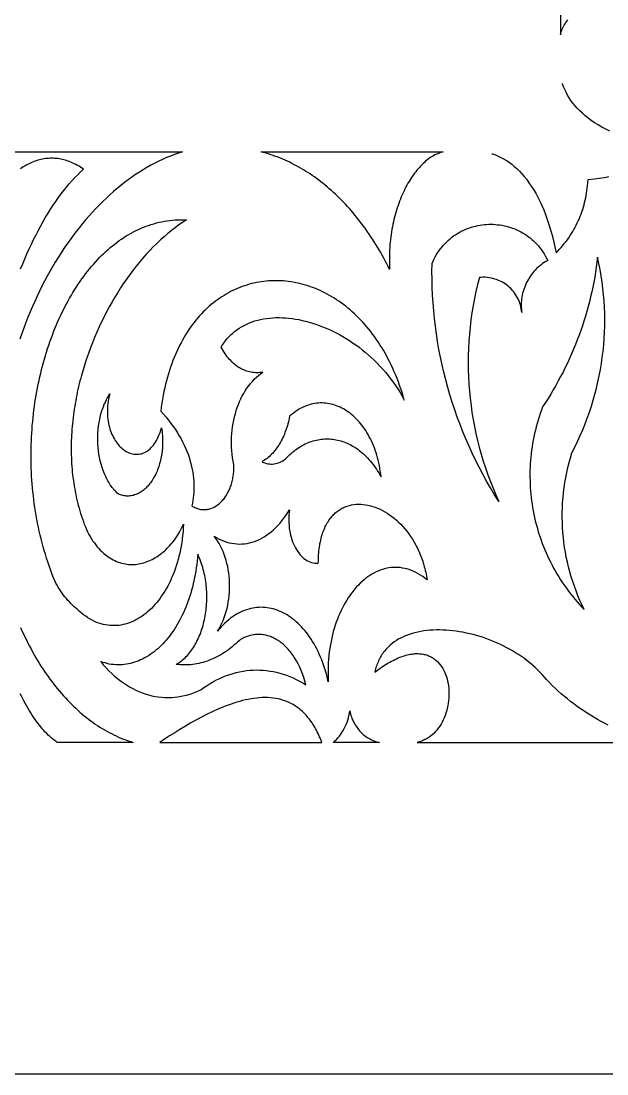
# Model space of a CAD drawing. Extents: x -1145 to -490, y -328 to 327.
# Drawn here: x -688.8 to -609.2, y -328.1 to -185 of the extents above; entities that cross this region are included whole.
import ezdxf

# ---------------------------------------------------------------- set-up
doc = ezdxf.new("R2010")
doc.units = 0
doc.layers.add('LAYER_1', color=18, linetype='CONTINUOUS')

msp = doc.modelspace()

# ---------------------------------------------------------------- linework, layer by layer
at = {"layer": 'LAYER_1'}
for points in [[(-1145.26, -328.06), (-490.26, -328.06), (-490.26, 326.94), (-1145.26, 326.94)], [(-638.71, -218.77), (-638.9, -218.38), (-639.1, -217.99), (-639.3, -217.61), (-639.51, -217.22), (-639.71, -216.85), (-639.92, -216.47), (-640.14, -216.11), (-640.35, -215.74), (-640.57, -215.38), (-640.79, -215.02), (-641.02, -214.67), (-641.25, -214.32), (-641.48, -213.98), (-641.71, -213.64), (-641.95, -213.3), (-642.18, -212.97), (-642.43, -212.65), (-642.67, -212.33), (-642.92, -212.01), (-643.16, -211.7), (-643.42, -211.39), (-643.67, -211.08), (-643.93, -210.78), (-644.18, -210.49), (-644.45, -210.2), (-644.71, -209.92), (-644.98, -209.63), (-645.24, -209.36), (-645.51, -209.09), (-645.79, -208.82), (-646.06, -208.56), (-646.34, -208.3), (-646.62, -208.05), (-646.9, -207.8), (-647.18, -207.56), (-647.47, -207.32), (-647.75, -207.09), (-648.04, -206.86), (-648.33, -206.64), (-648.63, -206.43), (-648.92, -206.21), (-649.22, -206.01), (-649.52, -205.8), (-649.82, -205.61), (-650.12, -205.42), (-650.42, -205.23), (-650.73, -205.05), (-651.04, -204.87), (-651.35, -204.7), (-651.66, -204.54), (-651.97, -204.38), (-652.28, -204.22), (-652.6, -204.07), (-652.91, -203.93), (-653.23, -203.79), (-653.55, -203.66), (-653.87, -203.53), (-654.19, -203.41), (-654.51, -203.29), (-654.84, -203.18), (-655.16, -203.07), (-655.49, -202.97), (-655.82, -202.88), (-656.15, -202.79), (-631.43, -202.79), (-631.62, -202.84), (-631.81, -202.9), (-632, -202.97), (-632.18, -203.05), (-632.37, -203.13), (-632.56, -203.22), (-632.74, -203.32), (-632.92, -203.43), (-633.1, -203.54), (-633.28, -203.67), (-633.46, -203.8), (-633.64, -203.94), (-633.82, -204.08), (-633.99, -204.23), (-634.17, -204.39), (-634.34, -204.56), (-634.51, -204.73), (-634.67, -204.91), (-634.84, -205.1), (-635, -205.29), (-635.16, -205.5), (-635.32, -205.7), (-635.48, -205.91), (-635.63, -206.13), (-635.78, -206.36), (-635.93, -206.59), (-636.08, -206.83), (-636.22, -207.07), (-636.36, -207.32), (-636.49, -207.57), (-636.63, -207.83), (-636.76, -208.1), (-636.89, -208.37), (-637.01, -208.64), (-637.13, -208.92), (-637.25, -209.21), (-637.36, -209.5), (-637.47, -209.79), (-637.57, -210.09), (-637.67, -210.4), (-637.77, -210.71), (-637.87, -211.02), (-637.95, -211.34), (-638.04, -211.66), (-638.12, -211.98), (-638.2, -212.31), (-638.27, -212.64), (-638.34, -212.98), (-638.4, -213.32), (-638.45, -213.66), (-638.51, -214.01), (-638.56, -214.36), (-638.6, -214.71), (-638.63, -215.07), (-638.67, -215.43), (-638.69, -215.79), (-638.72, -216.15), (-638.73, -216.52), (-638.74, -216.89), (-638.75, -217.26), (-638.75, -217.64), (-638.74, -218.02), (-638.73, -218.39)], [(-666.7, -253.39), (-666.73, -253.9), (-666.77, -254.41), (-666.82, -254.91), (-666.88, -255.4), (-666.95, -255.88), (-667.03, -256.36), (-667.12, -256.83), (-667.22, -257.29), (-667.32, -257.74), (-667.44, -258.19), (-667.57, -258.63), (-667.7, -259.05), (-667.84, -259.47), (-667.99, -259.88), (-668.15, -260.28), (-668.31, -260.67), (-668.49, -261.05), (-668.67, -261.42), (-668.85, -261.79), (-669.05, -262.14), (-669.25, -262.48), (-669.45, -262.81), (-669.67, -263.13), (-669.88, -263.44), (-670.11, -263.74), (-670.34, -264.02), (-670.58, -264.3), (-670.82, -264.56), (-671.06, -264.81), (-671.31, -265.06), (-671.57, -265.28), (-671.83, -265.5), (-672.09, -265.7), (-672.36, -265.9), (-672.63, -266.07), (-672.9, -266.24), (-673.18, -266.39), (-673.46, -266.53), (-673.74, -266.66), (-674.03, -266.77), (-674.32, -266.87), (-674.61, -266.95), (-674.9, -267.02), (-675.2, -267.08), (-675.49, -267.12), (-675.79, -267.15), (-676.09, -267.16), (-676.39, -267.16), (-676.69, -267.14), (-676.99, -267.11), (-677.29, -267.06), (-677.59, -266.99), (-677.89, -266.91), (-678.19, -266.82), (-678.5, -266.71), (-678.8, -266.58), (-679.09, -266.43), (-679.39, -266.27), (-679.69, -266.09), (-679.98, -265.89), (-680.28, -265.68), (-680.57, -265.45), (-680.86, -265.2), (-681.14, -264.93), (-681.36, -264.75), (-681.58, -264.56), (-681.79, -264.37), (-682, -264.16), (-682.2, -263.94), (-682.4, -263.72), (-682.6, -263.49), (-682.8, -263.25), (-682.98, -263.01), (-683.17, -262.75), (-683.35, -262.49), (-683.53, -262.22), (-683.7, -261.94), (-683.87, -261.66), (-684.03, -261.37), (-684.19, -261.07), (-684.39, -260.57), (-684.59, -260.06), (-684.78, -259.54), (-684.96, -259.03), (-685.13, -258.51), (-685.3, -257.99), (-685.46, -257.47), (-685.61, -256.95), (-685.76, -256.43), (-685.9, -255.9), (-686.04, -255.37), (-686.17, -254.85), (-686.29, -254.32), (-686.4, -253.79), (-686.51, -253.25), (-686.61, -252.72), (-686.71, -252.19), (-686.8, -251.66), (-686.88, -251.12), (-686.96, -250.59), (-687.03, -250.05), (-687.09, -249.52), (-687.15, -248.98), (-687.2, -248.45), (-687.25, -247.91), (-687.29, -247.38), (-687.32, -246.84), (-687.35, -246.31), (-687.37, -245.77), (-687.39, -245.24), (-687.4, -244.71), (-687.4, -244.17), (-687.4, -243.64), (-687.39, -243.11), (-687.38, -242.58), (-687.36, -242.06), (-687.33, -241.53), (-687.3, -241), (-687.27, -240.48), (-687.23, -239.96), (-687.18, -239.44), (-687.13, -238.92), (-687.07, -238.4), (-687.01, -237.88), (-686.94, -237.37), (-686.87, -236.86), (-686.79, -236.35), (-686.71, -235.85), (-686.62, -235.34), (-686.52, -234.84), (-686.42, -234.34), (-686.32, -233.85), (-686.21, -233.35), (-686.09, -232.86), (-685.97, -232.38), (-685.85, -231.89), (-685.72, -231.41), (-685.59, -230.94), (-685.45, -230.46), (-685.3, -229.99), (-685.15, -229.53), (-685, -229.07), (-684.84, -228.61), (-684.68, -228.15), (-684.51, -227.7), (-684.34, -227.26), (-684.16, -226.81), (-683.98, -226.38), (-683.8, -225.94), (-683.61, -225.52), (-683.41, -225.09), (-683.21, -224.67), (-683.01, -224.26), (-682.8, -223.85), (-682.59, -223.45), (-682.38, -223.05), (-682.16, -222.66), (-681.93, -222.27), (-681.71, -221.89), (-681.47, -221.51), (-681.24, -221.14), (-681, -220.77), (-680.75, -220.42), (-680.51, -220.06), (-680.25, -219.72), (-680, -219.37), (-679.74, -219.04), (-679.48, -218.71), (-679.21, -218.39), (-678.94, -218.08), (-678.67, -217.77), (-678.39, -217.47), (-678.11, -217.17), (-677.82, -216.89), (-677.53, -216.61), (-677.24, -216.33), (-676.95, -216.07), (-676.65, -215.81), (-676.35, -215.56), (-676.04, -215.32), (-675.73, -215.08), (-675.42, -214.86), (-675.11, -214.64), (-674.79, -214.43), (-674.47, -214.22), (-674.14, -214.03), (-673.81, -213.84), (-673.48, -213.66), (-673.15, -213.49), (-672.81, -213.33), (-672.47, -213.18), (-672.13, -213.04), (-671.79, -212.9), (-671.44, -212.78), (-671.09, -212.66), (-670.74, -212.56), (-670.38, -212.46), (-670.02, -212.37), (-669.66, -212.3), (-669.3, -212.23), (-668.93, -212.17), (-668.56, -212.12), (-668.19, -212.08), (-667.82, -212.05), (-667.44, -212.03), (-667.06, -212.03), (-666.68, -212.03), (-666.3, -212.04), (-666.82, -212.38), (-667.33, -212.73), (-667.84, -213.1), (-668.35, -213.49), (-668.85, -213.9), (-669.35, -214.32), (-669.84, -214.77), (-670.32, -215.23), (-670.8, -215.7), (-671.28, -216.19), (-671.75, -216.7), (-672.21, -217.23), (-672.67, -217.76), (-673.11, -218.31), (-673.55, -218.88), (-673.99, -219.46), (-674.41, -220.05), (-674.83, -220.65), (-675.24, -221.27), (-675.64, -221.9), (-676.03, -222.54), (-676.41, -223.19), (-676.78, -223.85), (-677.14, -224.52), (-677.49, -225.19), (-677.83, -225.88), (-678.15, -226.58), (-678.47, -227.28), (-678.78, -228), (-679.07, -228.72), (-679.35, -229.44), (-679.62, -230.18), (-679.87, -230.92), (-680.11, -231.66), (-680.34, -232.41), (-680.56, -233.17), (-680.66, -233.54), (-680.76, -233.92), (-680.85, -234.3), (-680.94, -234.69), (-681.03, -235.07), (-681.12, -235.45), (-681.2, -235.84), (-681.27, -236.22), (-681.34, -236.61), (-681.41, -236.99), (-681.48, -237.38), (-681.54, -237.77), (-681.6, -238.15), (-681.65, -238.54), (-681.7, -238.93), (-681.74, -239.32), (-681.78, -239.71), (-681.82, -240.09), (-681.85, -240.48), (-681.88, -240.87), (-681.9, -241.26), (-681.92, -241.65), (-681.94, -242.04), (-681.95, -242.43), (-681.95, -242.81), (-681.95, -243.2), (-681.95, -243.59), (-681.94, -243.98), (-681.93, -244.36), (-681.91, -244.75), (-681.89, -245.14), (-681.87, -245.52), (-681.84, -245.9), (-681.8, -246.29), (-681.76, -246.67), (-681.72, -247.05), (-681.66, -247.43), (-681.61, -247.81), (-681.55, -248.19), (-681.48, -248.57), (-681.41, -248.95), (-681.34, -249.32), (-681.26, -249.7), (-681.17, -250.07), (-681.08, -250.44), (-680.99, -250.81), (-680.89, -251.18), (-680.78, -251.55), (-680.67, -251.92), (-680.55, -252.28), (-680.43, -252.65), (-680.3, -253.01), (-680.17, -253.37), (-680.03, -253.72), (-679.88, -254.08), (-679.73, -254.43), (-679.56, -254.76), (-679.37, -255.07), (-679.19, -255.37), (-679, -255.66), (-678.8, -255.93), (-678.61, -256.19), (-678.41, -256.44), (-678.2, -256.67), (-678, -256.89), (-677.79, -257.1), (-677.57, -257.3), (-677.36, -257.48), (-677.14, -257.65), (-676.92, -257.81), (-676.7, -257.96), (-676.48, -258.1), (-676.25, -258.22), (-676.03, -258.33), (-675.8, -258.43), (-675.57, -258.52), (-675.34, -258.6), (-675.11, -258.67), (-674.87, -258.73), (-674.64, -258.77), (-674.41, -258.81), (-674.17, -258.83), (-673.94, -258.85), (-673.71, -258.85), (-673.47, -258.85), (-673.24, -258.83), (-673.01, -258.81), (-672.78, -258.77), (-672.55, -258.73), (-672.32, -258.67), (-672.09, -258.61), (-671.86, -258.54), (-671.63, -258.46), (-671.41, -258.37), (-671.19, -258.27), (-670.97, -258.16), (-670.75, -258.05), (-670.53, -257.92), (-670.32, -257.79), (-670.11, -257.65), (-669.9, -257.51), (-669.7, -257.35), (-669.49, -257.19), (-669.3, -257.02), (-669.1, -256.84), (-668.91, -256.65), (-668.72, -256.46), (-668.54, -256.26), (-668.36, -256.06), (-668.18, -255.85), (-668.01, -255.63), (-667.85, -255.4), (-667.69, -255.17), (-667.53, -254.93), (-667.38, -254.69), (-667.23, -254.44), (-667.09, -254.18), (-666.96, -253.92), (-666.83, -253.66)], [(-620.77, -224.64), (-620.79, -224.37), (-620.83, -224.1), (-620.89, -223.84), (-620.96, -223.58), (-621.04, -223.33), (-621.13, -223.08), (-621.23, -222.85), (-621.35, -222.61), (-621.47, -222.39), (-621.61, -222.17), (-621.76, -221.96), (-621.91, -221.76), (-622.08, -221.57), (-622.25, -221.38), (-622.44, -221.21), (-622.63, -221.04), (-622.83, -220.88), (-623.04, -220.73), (-623.25, -220.6), (-623.48, -220.47), (-623.7, -220.35), (-623.94, -220.25), (-624.18, -220.15), (-624.42, -220.07), (-624.68, -220), (-624.93, -219.94), (-625.19, -219.9), (-625.45, -219.86), (-625.72, -219.84), (-625.99, -219.84), (-626.26, -219.85), (-626.53, -219.87), (-626.78, -220.82), (-627, -221.78), (-627.2, -222.73), (-627.37, -223.69), (-627.53, -224.66), (-627.67, -225.62), (-627.78, -226.59), (-627.88, -227.56), (-627.95, -228.52), (-628, -229.49), (-628.03, -230.46), (-628.04, -231.43), (-628.03, -232.4), (-628, -233.37), (-627.95, -234.34), (-627.87, -235.3), (-627.78, -236.26), (-627.66, -237.23), (-627.53, -238.19), (-627.37, -239.14), (-627.19, -240.09), (-626.99, -241.04), (-626.78, -241.99), (-626.54, -242.93), (-626.28, -243.87), (-626, -244.8), (-625.7, -245.73), (-625.37, -246.65), (-625.03, -247.57), (-624.67, -248.48), (-624.29, -249.38), (-623.88, -250.28), (-624.45, -249.37), (-625, -248.45), (-625.54, -247.52), (-626.05, -246.59), (-626.55, -245.64), (-627.03, -244.69), (-627.49, -243.73), (-627.93, -242.76), (-628.36, -241.79), (-628.76, -240.81), (-629.15, -239.82), (-629.52, -238.83), (-629.87, -237.83), (-630.21, -236.82), (-630.52, -235.81), (-630.82, -234.79), (-631.09, -233.77), (-631.35, -232.74), (-631.59, -231.71), (-631.81, -230.67), (-632.01, -229.63), (-632.19, -228.58), (-632.35, -227.53), (-632.5, -226.48), (-632.62, -225.43), (-632.73, -224.37), (-632.81, -223.31), (-632.88, -222.25), (-632.92, -221.18), (-632.95, -220.11), (-632.96, -219.04), (-632.94, -217.98), (-632.81, -217.66), (-632.66, -217.35), (-632.51, -217.05), (-632.34, -216.76), (-632.17, -216.48), (-631.99, -216.21), (-631.8, -215.95), (-631.6, -215.7), (-631.4, -215.46), (-631.18, -215.23), (-630.96, -215), (-630.74, -214.79), (-630.5, -214.59), (-630.26, -214.4), (-630.02, -214.22), (-629.76, -214.05), (-629.51, -213.88), (-629.25, -213.73), (-628.98, -213.59), (-628.71, -213.46), (-628.44, -213.33), (-628.16, -213.22), (-627.88, -213.12), (-627.59, -213.03), (-627.3, -212.94), (-627.01, -212.87), (-626.72, -212.81), (-626.43, -212.75), (-626.13, -212.71), (-625.84, -212.68), (-625.54, -212.65), (-625.24, -212.64), (-624.94, -212.64), (-624.64, -212.64), (-624.35, -212.66), (-624.05, -212.69), (-623.75, -212.73), (-623.46, -212.77), (-623.16, -212.83), (-622.87, -212.9), (-622.58, -212.97), (-622.3, -213.06), (-622.01, -213.16), (-621.73, -213.27), (-621.45, -213.38), (-621.18, -213.51), (-620.91, -213.65), (-620.65, -213.8), (-620.39, -213.95), (-620.13, -214.12), (-619.88, -214.3), (-619.64, -214.49), (-619.4, -214.69), (-619.16, -214.9), (-618.94, -215.12), (-618.72, -215.35), (-618.51, -215.58), (-618.3, -215.83), (-618.11, -216.09), (-617.92, -216.36), (-617.74, -216.64), (-617.57, -216.93), (-617.41, -217.24), (-617.25, -217.55), (-617.49, -217.68), (-617.72, -217.83), (-617.94, -217.98), (-618.15, -218.14), (-618.36, -218.31), (-618.55, -218.48), (-618.75, -218.66), (-618.93, -218.85), (-619.11, -219.05), (-619.27, -219.25), (-619.43, -219.45), (-619.59, -219.66), (-619.73, -219.88), (-619.87, -220.1), (-620, -220.32), (-620.12, -220.55), (-620.23, -220.79), (-620.33, -221.03), (-620.42, -221.27), (-620.5, -221.51), (-620.58, -221.76), (-620.65, -222.01), (-620.7, -222.27), (-620.75, -222.52), (-620.79, -222.78), (-620.81, -223.04), (-620.83, -223.31), (-620.84, -223.57), (-620.84, -223.84), (-620.82, -224.1), (-620.8, -224.37)], [(-612.28, -264.98), (-612.58, -264.36), (-612.87, -263.73), (-613.14, -263.09), (-613.39, -262.45), (-613.63, -261.81), (-613.85, -261.16), (-614.05, -260.51), (-614.24, -259.85), (-614.42, -259.19), (-614.57, -258.52), (-614.72, -257.86), (-614.84, -257.19), (-614.95, -256.52), (-615.05, -255.84), (-615.12, -255.17), (-615.19, -254.49), (-615.23, -253.81), (-615.26, -253.13), (-615.28, -252.45), (-615.27, -251.77), (-615.25, -251.09), (-615.22, -250.41), (-615.17, -249.73), (-615.1, -249.05), (-615.02, -248.37), (-614.92, -247.69), (-614.8, -247.02), (-614.67, -246.34), (-614.52, -245.67), (-614.35, -245), (-614.17, -244.34), (-613.97, -243.67), (-613.58, -242.91), (-613.2, -242.13), (-612.84, -241.35), (-612.5, -240.56), (-612.17, -239.76), (-611.87, -238.96), (-611.58, -238.16), (-611.31, -237.34), (-611.06, -236.53), (-610.83, -235.71), (-610.62, -234.88), (-610.42, -234.05), (-610.24, -233.22), (-610.09, -232.38), (-609.95, -231.54), (-609.83, -230.7), (-609.73, -229.86), (-609.64, -229.01), (-609.58, -228.16), (-609.53, -227.31), (-609.51, -226.46), (-609.5, -225.61), (-609.51, -224.75), (-609.54, -223.9), (-609.59, -223.05), (-609.66, -222.2), (-609.75, -221.34), (-609.86, -220.49), (-609.98, -219.64), (-610.13, -218.8), (-610.29, -217.95), (-610.48, -217.11), (-610.56, -217.79), (-610.65, -218.47), (-610.76, -219.14), (-610.87, -219.82), (-610.99, -220.49), (-611.13, -221.16), (-611.27, -221.83), (-611.42, -222.49), (-611.58, -223.15), (-611.76, -223.81), (-611.94, -224.47), (-612.13, -225.13), (-612.33, -225.78), (-612.54, -226.43), (-612.76, -227.07), (-612.99, -227.71), (-613.23, -228.35), (-613.48, -228.98), (-613.74, -229.62), (-614.01, -230.24), (-614.29, -230.87), (-614.57, -231.49), (-614.87, -232.1), (-615.17, -232.71), (-615.49, -233.32), (-615.81, -233.92), (-616.14, -234.52), (-616.49, -235.11), (-616.84, -235.7), (-617.2, -236.29), (-617.56, -236.86), (-617.94, -237.44), (-618.11, -237.88), (-618.27, -238.33), (-618.41, -238.78), (-618.55, -239.23), (-618.69, -239.68), (-618.81, -240.14), (-618.92, -240.59), (-619.03, -241.05), (-619.13, -241.5), (-619.22, -241.96), (-619.3, -242.42), (-619.37, -242.88), (-619.44, -243.34), (-619.5, -243.8), (-619.54, -244.26), (-619.58, -244.72), (-619.62, -245.18), (-619.64, -245.64), (-619.66, -246.1), (-619.66, -246.56), (-619.66, -247.02), (-619.65, -247.48), (-619.64, -247.94), (-619.61, -248.39), (-619.58, -248.85), (-619.54, -249.31), (-619.49, -249.76), (-619.43, -250.22), (-619.37, -250.67), (-619.3, -251.12), (-619.22, -251.57), (-619.13, -252.02), (-619.03, -252.47), (-618.93, -252.92), (-618.82, -253.36), (-618.7, -253.8), (-618.57, -254.24), (-618.44, -254.68), (-618.29, -255.12), (-618.14, -255.55), (-617.98, -255.98), (-617.82, -256.41), (-617.64, -256.84), (-617.46, -257.26), (-617.28, -257.68), (-617.08, -258.1), (-616.88, -258.51), (-616.66, -258.92), (-616.45, -259.33), (-616.22, -259.73), (-615.99, -260.13), (-615.75, -260.53), (-615.5, -260.93), (-615.24, -261.32), (-614.98, -261.7), (-614.71, -262.08), (-614.43, -262.46), (-614.14, -262.84), (-613.85, -263.2), (-613.55, -263.57), (-613.25, -263.93), (-612.93, -264.29), (-612.61, -264.64)], [(-665.56, -250.89), (-665.43, -250.97), (-665.3, -251.04), (-665.18, -251.11), (-665.05, -251.16), (-664.92, -251.22), (-664.79, -251.26), (-664.66, -251.3), (-664.53, -251.33), (-664.4, -251.36), (-664.27, -251.38), (-664.15, -251.39), (-664.02, -251.4), (-663.89, -251.4), (-663.76, -251.4), (-663.63, -251.39), (-663.51, -251.37), (-663.38, -251.35), (-663.26, -251.32), (-663.13, -251.29), (-663.01, -251.25), (-662.89, -251.21), (-662.77, -251.16), (-662.65, -251.11), (-662.53, -251.05), (-662.3, -250.91), (-662.07, -250.76), (-661.85, -250.59), (-661.64, -250.4), (-661.43, -250.19), (-661.34, -250.07), (-661.24, -249.96), (-661.15, -249.84), (-661.06, -249.71), (-660.97, -249.59), (-660.88, -249.45), (-660.8, -249.32), (-660.72, -249.18), (-660.64, -249.03), (-660.57, -248.89), (-660.5, -248.74), (-660.43, -248.58), (-660.37, -248.42), (-660.31, -248.26), (-660.25, -248.1), (-660.2, -247.93), (-660.15, -247.76), (-660.1, -247.58), (-660.06, -247.41), (-660.02, -247.23), (-659.99, -247.04), (-659.96, -246.86), (-659.93, -246.67), (-659.91, -246.48), (-659.89, -246.28), (-659.88, -246.09), (-659.87, -245.89), (-659.87, -245.69), (-659.87, -245.48), (-659.87, -245.28), (-659.97, -244.81), (-660.04, -244.34), (-660.1, -243.86), (-660.14, -243.39), (-660.17, -242.92), (-660.18, -242.45), (-660.18, -241.98), (-660.17, -241.51), (-660.14, -241.05), (-660.09, -240.59), (-660.03, -240.13), (-659.96, -239.68), (-659.87, -239.24), (-659.78, -238.8), (-659.66, -238.37), (-659.54, -237.94), (-659.4, -237.53), (-659.25, -237.12), (-659.08, -236.72), (-658.91, -236.34), (-658.72, -235.96), (-658.52, -235.6), (-658.31, -235.24), (-658.09, -234.9), (-657.85, -234.58), (-657.61, -234.26), (-657.35, -233.97), (-657.09, -233.68), (-656.81, -233.42), (-656.52, -233.17), (-656.23, -232.93), (-655.92, -232.72), (-656.12, -232.75), (-656.33, -232.78), (-656.53, -232.8), (-656.74, -232.8), (-656.94, -232.8), (-657.14, -232.79), (-657.34, -232.77), (-657.54, -232.73), (-657.74, -232.69), (-657.94, -232.64), (-658.13, -232.58), (-658.32, -232.51), (-658.52, -232.43), (-658.71, -232.34), (-658.89, -232.25), (-659.08, -232.14), (-659.26, -232.03), (-659.44, -231.9), (-659.62, -231.77), (-659.79, -231.63), (-659.96, -231.48), (-660.13, -231.33), (-660.29, -231.16), (-660.45, -230.99), (-660.61, -230.81), (-660.76, -230.62), (-660.91, -230.43), (-661.05, -230.22), (-661.19, -230.01), (-661.33, -229.79), (-661.46, -229.56), (-661.58, -229.33), (-661.48, -229.15), (-661.36, -228.98), (-661.25, -228.81), (-661.13, -228.64), (-661.01, -228.48), (-660.89, -228.32), (-660.76, -228.17), (-660.63, -228.02), (-660.49, -227.88), (-660.35, -227.74), (-660.21, -227.6), (-660.07, -227.47), (-659.92, -227.34), (-659.77, -227.22), (-659.62, -227.1), (-659.46, -226.98), (-659.14, -226.76), (-658.81, -226.56), (-658.47, -226.37), (-658.12, -226.2), (-657.76, -226.04), (-657.39, -225.9), (-657.01, -225.77), (-656.62, -225.66), (-656.23, -225.57), (-655.82, -225.49), (-655.42, -225.43), (-655, -225.38), (-654.58, -225.34), (-654.15, -225.32), (-653.72, -225.32), (-653.28, -225.33), (-652.84, -225.35), (-652.39, -225.39), (-651.94, -225.45), (-651.49, -225.51), (-651.04, -225.59), (-650.58, -225.69), (-650.12, -225.8), (-649.66, -225.92), (-649.2, -226.06), (-648.74, -226.21), (-648.27, -226.37), (-647.81, -226.55), (-647.35, -226.74), (-646.89, -226.94), (-646.43, -227.16), (-645.97, -227.39), (-645.52, -227.63), (-645.07, -227.89), (-644.62, -228.15), (-644.18, -228.43), (-643.74, -228.73), (-643.3, -229.03), (-642.87, -229.35), (-642.44, -229.68), (-642.02, -230.02), (-641.61, -230.37), (-641.2, -230.74), (-640.8, -231.11), (-640.41, -231.5), (-640.03, -231.9), (-639.65, -232.31), (-639.29, -232.73), (-638.93, -233.17), (-638.58, -233.61), (-638.24, -234.07), (-637.92, -234.53), (-637.6, -235.01), (-637.3, -235.5), (-637, -236), (-636.72, -236.51), (-636.87, -236), (-637.02, -235.5), (-637.18, -235.01), (-637.35, -234.53), (-637.52, -234.06), (-637.7, -233.59), (-637.89, -233.13), (-638.08, -232.68), (-638.27, -232.24), (-638.47, -231.81), (-638.68, -231.38), (-638.89, -230.96), (-639.11, -230.55), (-639.33, -230.15), (-639.56, -229.75), (-639.79, -229.37), (-640.03, -228.99), (-640.27, -228.62), (-640.52, -228.26), (-640.77, -227.9), (-641.03, -227.55), (-641.28, -227.22), (-641.55, -226.88), (-641.81, -226.56), (-642.09, -226.25), (-642.36, -225.94), (-642.64, -225.64), (-642.92, -225.35), (-643.21, -225.07), (-643.5, -224.79), (-643.79, -224.53), (-644.08, -224.27), (-644.38, -224.02), (-644.68, -223.78), (-644.98, -223.54), (-645.29, -223.32), (-645.6, -223.1), (-645.91, -222.89), (-646.22, -222.69), (-646.54, -222.49), (-646.86, -222.31), (-647.18, -222.13), (-647.5, -221.96), (-647.82, -221.8), (-648.15, -221.65), (-648.47, -221.5), (-648.8, -221.37), (-649.13, -221.24), (-649.46, -221.12), (-649.79, -221.01), (-650.12, -220.9), (-650.46, -220.81), (-650.79, -220.72), (-651.13, -220.64), (-651.46, -220.57), (-651.8, -220.51), (-652.13, -220.45), (-652.47, -220.41), (-652.8, -220.37), (-653.14, -220.34), (-653.48, -220.32), (-653.81, -220.3), (-654.15, -220.3), (-654.48, -220.3), (-654.82, -220.31), (-655.15, -220.33), (-655.48, -220.36), (-655.81, -220.4), (-656.14, -220.44), (-656.47, -220.5), (-656.8, -220.56), (-657.13, -220.63), (-657.45, -220.7), (-657.78, -220.79), (-658.1, -220.89), (-658.42, -220.99), (-658.74, -221.1), (-659.05, -221.22), (-659.37, -221.35), (-659.68, -221.48), (-659.99, -221.63), (-660.3, -221.78), (-660.6, -221.94), (-660.9, -222.11), (-661.2, -222.29), (-661.5, -222.48), (-661.79, -222.67), (-662.08, -222.88), (-662.37, -223.09), (-662.65, -223.31), (-662.93, -223.54), (-663.2, -223.78), (-663.48, -224.02), (-663.74, -224.28), (-664.01, -224.54), (-664.27, -224.81), (-664.53, -225.09), (-664.78, -225.38), (-665.03, -225.68), (-665.27, -225.98), (-665.51, -226.3), (-665.74, -226.62), (-665.97, -226.95), (-666.19, -227.29), (-666.41, -227.64), (-666.63, -227.99), (-666.83, -228.36), (-667.04, -228.73), (-667.23, -229.11), (-667.43, -229.5), (-667.61, -229.9), (-667.79, -230.31), (-667.97, -230.73), (-668.14, -231.15), (-668.3, -231.58), (-668.45, -232.03), (-668.6, -232.48), (-668.75, -232.94), (-668.88, -233.41), (-669.01, -233.88), (-669.14, -234.37), (-669.25, -234.86), (-669.36, -235.36), (-669.46, -235.87), (-669.56, -236.39), (-669.64, -236.92), (-669.72, -237.46), (-669.79, -238.01), (-669.42, -238.42), (-669.06, -238.84), (-668.72, -239.26), (-668.4, -239.68), (-668.09, -240.11), (-667.8, -240.53), (-667.53, -240.95), (-667.28, -241.37), (-667.04, -241.79), (-666.82, -242.21), (-666.61, -242.63), (-666.42, -243.05), (-666.25, -243.46), (-666.09, -243.88), (-665.95, -244.29), (-665.82, -244.7), (-665.71, -245.11), (-665.61, -245.52), (-665.52, -245.93), (-665.45, -246.33), (-665.39, -246.73), (-665.34, -247.13), (-665.31, -247.52), (-665.29, -247.91), (-665.28, -248.3), (-665.29, -248.68), (-665.3, -249.06), (-665.33, -249.43), (-665.37, -249.81), (-665.42, -250.17), (-665.49, -250.53)], [(-669.69, -240.28), (-669.65, -240.54), (-669.62, -240.8), (-669.59, -241.06), (-669.57, -241.31), (-669.55, -241.57), (-669.54, -241.82), (-669.54, -242.07), (-669.54, -242.32), (-669.54, -242.57), (-669.55, -242.82), (-669.57, -243.06), (-669.59, -243.3), (-669.62, -243.54), (-669.65, -243.78), (-669.69, -244.01), (-669.73, -244.24), (-669.77, -244.47), (-669.83, -244.69), (-669.88, -244.92), (-669.94, -245.13), (-670, -245.35), (-670.07, -245.56), (-670.14, -245.77), (-670.22, -245.97), (-670.3, -246.17), (-670.39, -246.36), (-670.47, -246.55), (-670.57, -246.74), (-670.66, -246.92), (-670.76, -247.1), (-670.86, -247.27), (-670.97, -247.44), (-671.08, -247.6), (-671.19, -247.75), (-671.3, -247.9), (-671.42, -248.05), (-671.54, -248.19), (-671.67, -248.32), (-671.79, -248.45), (-671.92, -248.57), (-672.05, -248.68), (-672.19, -248.79), (-672.32, -248.89), (-672.46, -248.99), (-672.6, -249.08), (-672.75, -249.16), (-672.89, -249.23), (-673.04, -249.3), (-673.19, -249.36), (-673.34, -249.41), (-673.49, -249.46), (-673.64, -249.49), (-673.8, -249.52), (-673.95, -249.54), (-674.11, -249.55), (-674.27, -249.56), (-674.43, -249.55), (-674.59, -249.54), (-674.75, -249.52), (-674.92, -249.49), (-675.08, -249.45), (-675.24, -249.4), (-675.41, -249.34), (-675.57, -249.27), (-675.72, -249.14), (-675.86, -248.99), (-676, -248.85), (-676.14, -248.7), (-676.27, -248.54), (-676.39, -248.38), (-676.52, -248.21), (-676.64, -248.04), (-676.75, -247.86), (-676.86, -247.68), (-676.97, -247.5), (-677.08, -247.31), (-677.18, -247.12), (-677.27, -246.92), (-677.36, -246.72), (-677.45, -246.52), (-677.53, -246.31), (-677.61, -246.1), (-677.76, -245.67), (-677.89, -245.23), (-678.01, -244.78), (-678.11, -244.33), (-678.19, -243.86), (-678.25, -243.39), (-678.3, -242.92), (-678.33, -242.44), (-678.35, -241.96), (-678.35, -241.47), (-678.33, -240.99), (-678.29, -240.51), (-678.24, -240.03), (-678.17, -239.56), (-678.08, -239.09), (-677.97, -238.63), (-677.91, -238.4), (-677.85, -238.17), (-677.78, -237.95), (-677.7, -237.73), (-677.62, -237.51), (-677.54, -237.29), (-677.46, -237.08), (-677.36, -236.87), (-677.27, -236.66), (-677.17, -236.45), (-677.06, -236.25), (-676.95, -236.06), (-676.84, -235.86), (-676.72, -235.67), (-676.8, -236.01), (-676.87, -236.34), (-676.92, -236.67), (-676.97, -237), (-677, -237.32), (-677.02, -237.63), (-677.03, -237.94), (-677.03, -238.24), (-677.02, -238.54), (-677, -238.83), (-676.97, -239.12), (-676.93, -239.4), (-676.88, -239.67), (-676.83, -239.94), (-676.76, -240.2), (-676.69, -240.45), (-676.6, -240.7), (-676.52, -240.94), (-676.42, -241.17), (-676.32, -241.39), (-676.21, -241.61), (-676.09, -241.81), (-675.97, -242.01), (-675.84, -242.2), (-675.71, -242.38), (-675.57, -242.55), (-675.43, -242.71), (-675.28, -242.86), (-675.13, -243.01), (-674.98, -243.14), (-674.82, -243.26), (-674.66, -243.37), (-674.49, -243.48), (-674.32, -243.57), (-674.16, -243.65), (-673.99, -243.72), (-673.81, -243.77), (-673.64, -243.82), (-673.46, -243.85), (-673.29, -243.87), (-673.11, -243.88), (-672.94, -243.88), (-672.76, -243.87), (-672.59, -243.84), (-672.41, -243.8), (-672.24, -243.74), (-672.07, -243.68), (-671.9, -243.6), (-671.73, -243.5), (-671.57, -243.39), (-671.41, -243.27), (-671.25, -243.13), (-671.09, -242.98), (-670.94, -242.81), (-670.79, -242.63), (-670.65, -242.43), (-670.51, -242.22), (-670.38, -241.99), (-670.25, -241.75), (-670.12, -241.49), (-670.01, -241.21), (-669.89, -240.92), (-669.79, -240.61)], [(-656.04, -244.89), (-655.84, -244.98), (-655.64, -245.06), (-655.43, -245.12), (-655.23, -245.17), (-655.02, -245.19), (-654.82, -245.21), (-654.61, -245.2), (-654.4, -245.19), (-654.2, -245.15), (-654, -245.1), (-653.79, -245.04), (-653.59, -244.96), (-653.4, -244.86), (-653.2, -244.75), (-653.02, -244.63), (-652.83, -244.49), (-652.64, -244.28), (-652.44, -244.09), (-652.25, -243.9), (-652.05, -243.72), (-651.85, -243.55), (-651.65, -243.39), (-651.44, -243.24), (-651.24, -243.09), (-651.03, -242.95), (-650.82, -242.82), (-650.61, -242.7), (-650.4, -242.58), (-650.18, -242.48), (-649.97, -242.38), (-649.75, -242.29), (-649.53, -242.2), (-649.32, -242.13), (-649.1, -242.06), (-648.88, -242), (-648.66, -241.94), (-648.44, -241.9), (-648.21, -241.86), (-647.99, -241.83), (-647.77, -241.81), (-647.55, -241.79), (-647.33, -241.79), (-647.11, -241.79), (-646.88, -241.79), (-646.66, -241.81), (-646.44, -241.83), (-646.22, -241.86), (-646, -241.9), (-645.78, -241.95), (-645.56, -242), (-645.35, -242.06), (-645.13, -242.13), (-644.92, -242.2), (-644.7, -242.28), (-644.49, -242.37), (-644.28, -242.47), (-644.07, -242.57), (-643.86, -242.68), (-643.65, -242.8), (-643.45, -242.93), (-643.24, -243.06), (-643.04, -243.2), (-642.84, -243.35), (-642.65, -243.5), (-642.45, -243.67), (-642.26, -243.83), (-642.07, -244.01), (-641.88, -244.19), (-641.7, -244.38), (-641.52, -244.58), (-641.34, -244.78), (-641.16, -245), (-640.99, -245.21), (-640.82, -245.44), (-640.66, -245.67), (-640.49, -245.91), (-640.34, -246.16), (-640.18, -246.41), (-640.03, -246.67), (-639.88, -246.93), (-639.92, -246.55), (-639.98, -246.16), (-640.04, -245.79), (-640.1, -245.41), (-640.18, -245.05), (-640.26, -244.69), (-640.35, -244.34), (-640.45, -244), (-640.55, -243.66), (-640.67, -243.33), (-640.78, -243), (-640.91, -242.68), (-641.04, -242.37), (-641.18, -242.07), (-641.32, -241.78), (-641.47, -241.49), (-641.63, -241.21), (-641.79, -240.94), (-641.95, -240.67), (-642.13, -240.42), (-642.3, -240.17), (-642.48, -239.93), (-642.67, -239.69), (-642.86, -239.47), (-643.06, -239.26), (-643.26, -239.05), (-643.46, -238.85), (-643.67, -238.66), (-643.88, -238.48), (-644.09, -238.31), (-644.31, -238.15), (-644.53, -238), (-644.76, -237.86), (-644.98, -237.72), (-645.21, -237.6), (-645.45, -237.49), (-645.68, -237.38), (-645.92, -237.29), (-646.16, -237.21), (-646.4, -237.13), (-646.64, -237.07), (-646.88, -237.02), (-647.13, -236.97), (-647.38, -236.94), (-647.62, -236.92), (-647.87, -236.91), (-648.12, -236.91), (-648.37, -236.92), (-648.62, -236.95), (-648.87, -236.98), (-649.12, -237.03), (-649.37, -237.09), (-649.62, -237.15), (-649.87, -237.24), (-650.12, -237.33), (-650.37, -237.43), (-650.62, -237.55), (-650.86, -237.68), (-651.11, -237.82), (-651.35, -237.97), (-651.59, -238.14), (-651.83, -238.32), (-652.07, -238.51), (-652.31, -238.72), (-652.35, -238.98), (-652.41, -239.23), (-652.46, -239.49), (-652.53, -239.74), (-652.6, -239.99), (-652.67, -240.23), (-652.75, -240.47), (-652.83, -240.71), (-652.92, -240.94), (-653.01, -241.17), (-653.1, -241.39), (-653.21, -241.61), (-653.31, -241.83), (-653.42, -242.04), (-653.53, -242.25), (-653.65, -242.45), (-653.77, -242.64), (-653.9, -242.83), (-654.03, -243.02), (-654.16, -243.2), (-654.3, -243.37), (-654.44, -243.54), (-654.59, -243.71), (-654.74, -243.86), (-654.89, -244.02), (-655.04, -244.16), (-655.2, -244.3), (-655.36, -244.43), (-655.53, -244.56), (-655.69, -244.68), (-655.87, -244.79)], [(-633.62, -260.94), (-633.92, -260.7), (-634.22, -260.48), (-634.52, -260.28), (-634.83, -260.1), (-635.14, -259.94), (-635.44, -259.79), (-635.75, -259.66), (-636.06, -259.55), (-636.36, -259.46), (-636.67, -259.38), (-636.98, -259.33), (-637.28, -259.28), (-637.59, -259.26), (-637.89, -259.25), (-638.2, -259.26), (-638.5, -259.28), (-638.8, -259.32), (-639.1, -259.37), (-639.39, -259.44), (-639.69, -259.53), (-639.98, -259.63), (-640.27, -259.74), (-640.55, -259.87), (-640.84, -260.02), (-641.12, -260.17), (-641.39, -260.34), (-641.66, -260.53), (-641.93, -260.72), (-642.19, -260.93), (-642.45, -261.16), (-642.71, -261.39), (-642.96, -261.64), (-643.2, -261.9), (-643.44, -262.17), (-643.67, -262.46), (-643.9, -262.75), (-644.12, -263.06), (-644.34, -263.38), (-644.54, -263.71), (-644.75, -264.04), (-644.94, -264.39), (-645.13, -264.75), (-645.31, -265.12), (-645.48, -265.5), (-645.65, -265.89), (-645.81, -266.29), (-645.96, -266.7), (-646.1, -267.11), (-646.23, -267.54), (-646.36, -267.97), (-646.47, -268.41), (-646.58, -268.86), (-646.67, -269.31), (-646.76, -269.78), (-646.84, -270.25), (-646.9, -270.73), (-646.96, -271.21), (-647, -271.7), (-647.04, -272.2), (-647.06, -272.71), (-647.08, -273.22), (-647.08, -273.73), (-647.07, -274.25), (-647.04, -274.78), (-647.15, -274.33), (-647.26, -273.88), (-647.38, -273.45), (-647.51, -273.02), (-647.65, -272.61), (-647.79, -272.2), (-647.94, -271.81), (-648.1, -271.42), (-648.26, -271.04), (-648.43, -270.68), (-648.61, -270.32), (-648.79, -269.97), (-648.98, -269.64), (-649.17, -269.31), (-649.37, -268.99), (-649.58, -268.69), (-649.79, -268.39), (-650, -268.11), (-650.22, -267.83), (-650.45, -267.57), (-650.68, -267.32), (-650.91, -267.08), (-651.15, -266.85), (-651.39, -266.63), (-651.63, -266.42), (-651.88, -266.22), (-652.13, -266.04), (-652.38, -265.86), (-652.64, -265.7), (-652.9, -265.55), (-653.16, -265.41), (-653.43, -265.28), (-653.7, -265.17), (-653.97, -265.06), (-654.24, -264.97), (-654.51, -264.89), (-654.79, -264.83), (-655.06, -264.77), (-655.34, -264.73), (-655.62, -264.7), (-655.89, -264.68), (-656.17, -264.67), (-656.45, -264.68), (-656.73, -264.7), (-657.01, -264.74), (-657.29, -264.78), (-657.57, -264.84), (-657.85, -264.91), (-658.13, -265), (-658.4, -265.1), (-658.68, -265.21), (-658.95, -265.33), (-659.23, -265.47), (-659.5, -265.62), (-659.77, -265.79), (-660.04, -265.97), (-660.3, -266.16), (-660.56, -266.37), (-660.82, -266.59), (-661.08, -266.83), (-661.34, -267.08), (-661.59, -267.34), (-661.84, -267.62), (-662.08, -267.91), (-661.87, -267.57), (-661.67, -267.2), (-661.49, -266.83), (-661.32, -266.45), (-661.16, -266.05), (-661.03, -265.65), (-660.9, -265.24), (-660.79, -264.82), (-660.7, -264.39), (-660.62, -263.96), (-660.55, -263.52), (-660.5, -263.08), (-660.47, -262.64), (-660.45, -262.2), (-660.44, -261.75), (-660.45, -261.31), (-660.47, -260.87), (-660.51, -260.43), (-660.56, -259.99), (-660.62, -259.56), (-660.7, -259.13), (-660.8, -258.7), (-660.91, -258.29), (-661.03, -257.88), (-661.17, -257.48), (-661.32, -257.09), (-661.48, -256.71), (-661.66, -256.35), (-661.86, -255.99), (-662.07, -255.65), (-662.18, -255.49), (-662.29, -255.33), (-662.4, -255.17), (-662.52, -255.02), (-662.19, -255.22), (-661.85, -255.4), (-661.51, -255.55), (-661.17, -255.69), (-660.83, -255.8), (-660.48, -255.9), (-660.14, -255.97), (-659.79, -256.02), (-659.45, -256.05), (-659.1, -256.07), (-658.75, -256.06), (-658.41, -256.03), (-658.07, -255.98), (-657.73, -255.91), (-657.39, -255.82), (-657.05, -255.71), (-656.72, -255.58), (-656.39, -255.44), (-656.06, -255.27), (-655.74, -255.08), (-655.42, -254.88), (-655.11, -254.66), (-654.8, -254.41), (-654.49, -254.15), (-654.19, -253.87), (-653.9, -253.57), (-653.62, -253.26), (-653.34, -252.92), (-653.07, -252.57), (-652.8, -252.2), (-652.55, -251.81), (-652.3, -251.41), (-652.35, -251.77), (-652.38, -252.13), (-652.4, -252.48), (-652.4, -252.84), (-652.39, -253.18), (-652.37, -253.53), (-652.34, -253.87), (-652.29, -254.2), (-652.23, -254.53), (-652.16, -254.85), (-652.08, -255.16), (-651.99, -255.46), (-651.88, -255.75), (-651.77, -256.04), (-651.65, -256.31), (-651.51, -256.57), (-651.37, -256.82), (-651.22, -257.06), (-651.06, -257.28), (-650.89, -257.49), (-650.72, -257.69), (-650.54, -257.87), (-650.35, -258.03), (-650.15, -258.18), (-649.95, -258.31), (-649.74, -258.42), (-649.53, -258.51), (-649.31, -258.59), (-649.09, -258.64), (-648.86, -258.68), (-648.75, -258.68), (-648.63, -258.69), (-648.51, -258.69), (-648.4, -258.68), (-648.39, -258.39), (-648.39, -258.1), (-648.37, -257.81), (-648.36, -257.54), (-648.34, -257.27), (-648.31, -257), (-648.28, -256.74), (-648.25, -256.49), (-648.21, -256.24), (-648.17, -256), (-648.12, -255.76), (-648.07, -255.53), (-648.02, -255.31), (-647.96, -255.09), (-647.9, -254.88), (-647.83, -254.67), (-647.76, -254.47), (-647.69, -254.27), (-647.61, -254.08), (-647.53, -253.89), (-647.45, -253.71), (-647.36, -253.54), (-647.27, -253.37), (-647.18, -253.2), (-647.08, -253.05), (-646.98, -252.89), (-646.88, -252.74), (-646.78, -252.6), (-646.67, -252.46), (-646.56, -252.33), (-646.44, -252.2), (-646.33, -252.08), (-646.21, -251.97), (-646.09, -251.85), (-645.96, -251.75), (-645.84, -251.65), (-645.71, -251.55), (-645.58, -251.46), (-645.45, -251.37), (-645.31, -251.29), (-645.18, -251.22), (-645.04, -251.15), (-644.9, -251.08), (-644.76, -251.02), (-644.47, -250.91), (-644.17, -250.82), (-643.87, -250.75), (-643.56, -250.7), (-643.25, -250.67), (-642.94, -250.66), (-642.62, -250.66), (-642.3, -250.69), (-641.97, -250.73), (-641.65, -250.79), (-641.32, -250.86), (-641, -250.96), (-640.67, -251.07), (-640.34, -251.2), (-640.01, -251.35), (-639.69, -251.51), (-639.37, -251.69), (-639.05, -251.88), (-638.73, -252.09), (-638.42, -252.32), (-638.11, -252.56), (-637.8, -252.82), (-637.51, -253.09), (-637.21, -253.38), (-636.93, -253.69), (-636.65, -254), (-636.38, -254.34), (-636.12, -254.68), (-635.86, -255.05), (-635.62, -255.42), (-635.38, -255.81), (-635.16, -256.21), (-635.05, -256.42), (-634.95, -256.63), (-634.84, -256.84), (-634.74, -257.06), (-634.65, -257.28), (-634.55, -257.5), (-634.46, -257.73), (-634.38, -257.96), (-634.29, -258.19), (-634.21, -258.42), (-634.14, -258.66), (-634.07, -258.9), (-634, -259.15), (-633.93, -259.4), (-633.87, -259.65), (-633.81, -259.9), (-633.76, -260.16), (-633.71, -260.42), (-633.66, -260.68)], [(-677.95, -272.05), (-677.59, -272.48), (-677.22, -272.89), (-676.84, -273.28), (-676.45, -273.65), (-676.06, -274), (-675.66, -274.33), (-675.26, -274.64), (-674.85, -274.94), (-674.44, -275.21), (-674.02, -275.46), (-673.6, -275.7), (-673.18, -275.91), (-672.75, -276.1), (-672.32, -276.28), (-671.89, -276.43), (-671.45, -276.56), (-671.01, -276.68), (-670.57, -276.77), (-670.13, -276.84), (-669.68, -276.89), (-669.24, -276.92), (-668.79, -276.93), (-668.34, -276.92), (-667.9, -276.89), (-667.45, -276.83), (-667, -276.76), (-666.56, -276.66), (-666.11, -276.55), (-665.67, -276.41), (-665.22, -276.25), (-664.78, -276.07), (-664.35, -275.86), (-663.92, -275.56), (-663.5, -275.28), (-663.07, -275.01), (-662.63, -274.76), (-662.2, -274.53), (-661.76, -274.32), (-661.32, -274.12), (-660.87, -273.95), (-660.43, -273.79), (-659.98, -273.65), (-659.53, -273.53), (-659.08, -273.42), (-658.62, -273.34), (-658.17, -273.27), (-657.71, -273.22), (-657.26, -273.19), (-656.8, -273.18), (-656.35, -273.19), (-655.89, -273.21), (-655.44, -273.26), (-654.98, -273.32), (-654.53, -273.4), (-654.07, -273.49), (-653.62, -273.61), (-653.17, -273.74), (-652.72, -273.9), (-652.28, -274.07), (-651.83, -274.26), (-651.39, -274.47), (-650.95, -274.69), (-650.52, -274.94), (-650.08, -275.2), (-650.22, -274.68), (-650.38, -274.18), (-650.54, -273.7), (-650.73, -273.24), (-650.92, -272.79), (-651.13, -272.36), (-651.35, -271.95), (-651.58, -271.57), (-651.7, -271.38), (-651.83, -271.2), (-651.95, -271.02), (-652.08, -270.85), (-652.21, -270.68), (-652.35, -270.52), (-652.48, -270.37), (-652.62, -270.22), (-652.76, -270.07), (-652.9, -269.93), (-653.04, -269.8), (-653.19, -269.67), (-653.34, -269.55), (-653.49, -269.43), (-653.64, -269.32), (-653.79, -269.22), (-653.95, -269.12), (-654.1, -269.02), (-654.26, -268.93), (-654.42, -268.85), (-654.58, -268.78), (-654.74, -268.71), (-654.9, -268.64), (-655.07, -268.58), (-655.23, -268.53), (-655.4, -268.49), (-655.56, -268.45), (-655.73, -268.42), (-655.9, -268.39), (-656.07, -268.37), (-656.24, -268.36), (-656.4, -268.35), (-656.57, -268.35), (-656.75, -268.35), (-656.92, -268.37), (-657.09, -268.39), (-657.26, -268.41), (-657.43, -268.45), (-657.6, -268.49), (-657.77, -268.53), (-657.94, -268.59), (-658.11, -268.65), (-658.28, -268.72), (-658.45, -268.79), (-658.62, -268.87), (-658.79, -268.96), (-658.96, -269.06), (-659.12, -269.16), (-659.37, -269.4), (-659.61, -269.62), (-659.85, -269.83), (-660.1, -270.04), (-660.35, -270.24), (-660.61, -270.43), (-660.86, -270.61), (-661.12, -270.79), (-661.38, -270.95), (-661.64, -271.11), (-661.9, -271.26), (-662.17, -271.4), (-662.43, -271.53), (-662.7, -271.66), (-662.97, -271.77), (-663.24, -271.88), (-663.51, -271.98), (-663.79, -272.07), (-664.06, -272.15), (-664.34, -272.22), (-664.62, -272.29), (-664.89, -272.34), (-665.17, -272.39), (-665.45, -272.43), (-665.73, -272.46), (-666.01, -272.48), (-666.29, -272.49), (-666.57, -272.49), (-666.85, -272.49), (-667.14, -272.47), (-667.42, -272.45), (-667.7, -272.42), (-667.52, -272.31), (-667.34, -272.2), (-667.16, -272.08), (-666.99, -271.95), (-666.82, -271.82), (-666.65, -271.67), (-666.49, -271.53), (-666.33, -271.37), (-666.18, -271.21), (-666.03, -271.04), (-665.89, -270.87), (-665.75, -270.69), (-665.61, -270.5), (-665.47, -270.31), (-665.34, -270.11), (-665.22, -269.91), (-665.1, -269.7), (-664.98, -269.49), (-664.87, -269.27), (-664.76, -269.05), (-664.66, -268.83), (-664.56, -268.6), (-664.46, -268.36), (-664.37, -268.12), (-664.29, -267.88), (-664.2, -267.64), (-664.13, -267.39), (-664.05, -267.14), (-663.99, -266.88), (-663.92, -266.63), (-663.86, -266.37), (-663.81, -266.1), (-663.76, -265.84), (-663.72, -265.57), (-663.68, -265.3), (-663.64, -265.03), (-663.61, -264.76), (-663.59, -264.49), (-663.57, -264.21), (-663.55, -263.94), (-663.54, -263.66), (-663.54, -263.39), (-663.54, -263.11), (-663.54, -262.83), (-663.55, -262.55), (-663.57, -262.27), (-663.59, -262), (-663.61, -261.72), (-663.64, -261.44), (-663.68, -261.17), (-663.72, -260.89), (-663.77, -260.62), (-663.82, -260.34), (-663.88, -260.07), (-663.94, -259.8), (-664.01, -259.53), (-664.09, -259.27), (-664.17, -259), (-664.25, -258.74), (-664.35, -258.48), (-664.44, -258.22), (-664.55, -257.97), (-664.66, -257.72), (-664.77, -257.47), (-664.81, -257.94), (-664.85, -258.4), (-664.91, -258.86), (-664.97, -259.31), (-665.04, -259.76), (-665.11, -260.2), (-665.2, -260.64), (-665.29, -261.07), (-665.39, -261.5), (-665.49, -261.92), (-665.6, -262.33), (-665.72, -262.74), (-665.84, -263.14), (-665.97, -263.53), (-666.11, -263.92), (-666.25, -264.3), (-666.4, -264.67), (-666.56, -265.04), (-666.72, -265.4), (-666.88, -265.75), (-667.05, -266.1), (-667.23, -266.44), (-667.41, -266.77), (-667.6, -267.09), (-667.79, -267.4), (-667.99, -267.71), (-668.19, -268.01), (-668.4, -268.3), (-668.61, -268.58), (-668.83, -268.85), (-669.05, -269.12), (-669.27, -269.37), (-669.5, -269.62), (-669.74, -269.85), (-669.97, -270.08), (-670.21, -270.3), (-670.46, -270.51), (-670.7, -270.71), (-670.95, -270.9), (-671.21, -271.08), (-671.46, -271.25), (-671.72, -271.4), (-671.99, -271.55), (-672.25, -271.69), (-672.52, -271.82), (-672.79, -271.94), (-673.06, -272.04), (-673.34, -272.14), (-673.62, -272.22), (-673.9, -272.29), (-674.18, -272.35), (-674.46, -272.4), (-674.75, -272.44), (-675.03, -272.47), (-675.32, -272.48), (-675.61, -272.48), (-675.9, -272.47), (-676.19, -272.45), (-676.48, -272.42), (-676.78, -272.37), (-677.07, -272.31), (-677.36, -272.23), (-677.66, -272.15)], [(-647.91, -283.01), (-648.01, -282.76), (-648.11, -282.51), (-648.22, -282.26), (-648.32, -282.03), (-648.43, -281.8), (-648.54, -281.57), (-648.65, -281.35), (-648.77, -281.14), (-648.89, -280.94), (-649.01, -280.74), (-649.13, -280.54), (-649.25, -280.35), (-649.38, -280.17), (-649.51, -279.99), (-649.64, -279.82), (-649.77, -279.66), (-649.9, -279.5), (-650.04, -279.34), (-650.18, -279.19), (-650.32, -279.05), (-650.46, -278.91), (-650.6, -278.78), (-650.75, -278.65), (-650.9, -278.52), (-651.05, -278.41), (-651.2, -278.29), (-651.35, -278.18), (-651.5, -278.08), (-651.82, -277.89), (-652.14, -277.72), (-652.46, -277.56), (-652.8, -277.43), (-653.13, -277.31), (-653.48, -277.21), (-653.82, -277.12), (-654.17, -277.05), (-654.53, -277), (-654.89, -276.96), (-655.26, -276.94), (-655.63, -276.93), (-656, -276.94), (-656.37, -276.96), (-656.75, -276.99), (-657.13, -277.04), (-657.52, -277.1), (-657.9, -277.17), (-658.29, -277.25), (-658.68, -277.34), (-659.07, -277.45), (-659.46, -277.56), (-659.86, -277.68), (-660.25, -277.81), (-660.65, -277.95), (-661.04, -278.1), (-661.43, -278.26), (-661.83, -278.42), (-662.22, -278.6), (-662.62, -278.77), (-663.01, -278.96), (-663.4, -279.15), (-664.18, -279.54), (-664.94, -279.95), (-665.7, -280.38), (-666.45, -280.81), (-667.18, -281.25), (-667.9, -281.7), (-668.59, -282.14), (-669.27, -282.58), (-669.92, -283.01)], [(-640.1, -283.01), (-646.37, -283.01), (-646.15, -282.82), (-645.93, -282.61), (-645.73, -282.39), (-645.53, -282.16), (-645.35, -281.92), (-645.18, -281.67), (-645.02, -281.41), (-644.87, -281.14), (-644.73, -280.87), (-644.6, -280.58), (-644.49, -280.29), (-644.39, -279.99), (-644.31, -279.68), (-644.23, -279.37), (-644.18, -279.06), (-644.13, -278.74), (-644.08, -278.94), (-644.03, -279.15), (-643.97, -279.35), (-643.9, -279.55), (-643.83, -279.74), (-643.75, -279.93), (-643.67, -280.11), (-643.58, -280.3), (-643.48, -280.47), (-643.38, -280.64), (-643.27, -280.81), (-643.16, -280.97), (-643.05, -281.13), (-642.93, -281.28), (-642.8, -281.43), (-642.67, -281.57), (-642.54, -281.71), (-642.4, -281.84), (-642.26, -281.97), (-642.11, -282.09), (-641.96, -282.2), (-641.81, -282.31), (-641.65, -282.41), (-641.49, -282.5), (-641.32, -282.59), (-641.16, -282.67), (-640.99, -282.75), (-640.81, -282.82), (-640.64, -282.88), (-640.46, -282.93), (-640.28, -282.97)]]:
    msp.add_lwpolyline(points, close=True, dxfattribs=at)
for points in [[(-615.52, -162.17), (-615.52, -186.88), (-615.47, -186.7), (-615.41, -186.51), (-615.35, -186.32), (-615.27, -186.13), (-615.19, -185.95), (-615.1, -185.76), (-615, -185.58), (-614.89, -185.39), (-614.77, -185.21), (-614.65, -185.03), (-614.52, -184.85)], [(-608.81, -200), (-609.37, -199.72), (-609.9, -199.44), (-610.4, -199.14), (-610.88, -198.84), (-611.33, -198.53), (-611.76, -198.21), (-612.16, -197.89), (-612.54, -197.56), (-612.9, -197.22), (-613.23, -196.88), (-613.54, -196.53), (-613.83, -196.18), (-614.1, -195.82), (-614.34, -195.45), (-614.56, -195.09), (-614.76, -194.71), (-614.94, -194.34), (-615.1, -193.96), (-615.23, -193.58), (-615.26, -193.49)], [(-698.54, -202.79), (-666.85, -202.79), (-667.39, -202.97), (-667.93, -203.16), (-668.47, -203.36), (-669.01, -203.58), (-669.54, -203.82), (-670.07, -204.07), (-670.6, -204.34), (-671.13, -204.62), (-671.66, -204.91), (-672.18, -205.22), (-672.69, -205.54), (-673.21, -205.88), (-673.72, -206.23), (-674.23, -206.6), (-674.73, -206.98), (-675.23, -207.37), (-675.72, -207.78), (-676.21, -208.19), (-676.7, -208.63), (-677.18, -209.07), (-677.65, -209.53), (-678.13, -210), (-678.59, -210.48), (-679.05, -210.97), (-679.51, -211.48), (-679.96, -211.99), (-680.4, -212.52), (-680.84, -213.06), (-681.27, -213.61), (-681.7, -214.17), (-682.11, -214.75), (-682.53, -215.33), (-682.93, -215.93), (-683.33, -216.53), (-683.72, -217.15), (-684.11, -217.77), (-684.49, -218.4), (-684.86, -219.05), (-685.22, -219.7), (-685.57, -220.37), (-685.92, -221.04), (-686.26, -221.72), (-686.59, -222.41), (-686.91, -223.11), (-687.22, -223.82), (-687.53, -224.53), (-687.82, -225.26), (-688.11, -225.99), (-688.39, -226.73), (-688.65, -227.48), (-688.91, -228.23)], [(-624.82, -203.06), (-624.73, -203.08), (-624.35, -203.22), (-623.98, -203.38), (-623.6, -203.56), (-623.23, -203.76), (-622.86, -203.98), (-622.5, -204.22), (-622.14, -204.49), (-621.79, -204.77), (-621.44, -205.08), (-621.1, -205.42), (-620.76, -205.77), (-620.43, -206.15), (-620.1, -206.56), (-619.79, -206.99), (-619.48, -207.44), (-619.17, -207.92), (-618.88, -208.42), (-618.59, -208.95), (-618.32, -209.5), (-618.05, -210.08), (-617.79, -210.69), (-617.54, -211.32), (-617.31, -211.98), (-617.08, -212.67), (-616.86, -213.38), (-616.66, -214.12), (-616.46, -214.89), (-616.28, -215.69), (-616.11, -216.52), (-615.88, -216.28), (-615.64, -216.03), (-615.42, -215.78), (-615.2, -215.52), (-614.99, -215.26), (-614.78, -215), (-614.58, -214.73), (-614.39, -214.46), (-614.2, -214.18), (-614.02, -213.9), (-613.85, -213.62), (-613.68, -213.33), (-613.52, -213.05), (-613.37, -212.75), (-613.23, -212.46), (-613.09, -212.16), (-612.95, -211.86), (-612.83, -211.55), (-612.71, -211.25), (-612.6, -210.94), (-612.5, -210.63), (-612.4, -210.32), (-612.31, -210), (-612.23, -209.68), (-612.15, -209.37), (-612.09, -209.05), (-612.03, -208.73), (-611.97, -208.4), (-611.93, -208.08), (-611.89, -207.75), (-611.86, -207.43), (-611.76, -206.56), (-610.89, -206.46), (-610.56, -206.43), (-610.24, -206.39), (-609.91, -206.34), (-609.59, -206.29), (-609.27, -206.23), (-608.95, -206.16)], [(-688.82, -218.68), (-688.54, -217.99), (-688.25, -217.31), (-687.96, -216.64), (-687.66, -215.98), (-687.36, -215.33), (-687.05, -214.69), (-686.73, -214.06), (-686.41, -213.45), (-686.09, -212.85), (-685.76, -212.26), (-685.43, -211.69), (-685.09, -211.12), (-684.74, -210.57), (-684.39, -210.04), (-684.04, -209.52), (-683.68, -209.01), (-683.32, -208.52), (-682.96, -208.05), (-682.59, -207.58), (-682.21, -207.14), (-681.84, -206.71), (-681.46, -206.3), (-681.07, -205.9), (-680.68, -205.52), (-680.29, -205.16), (-680.49, -205.02), (-680.69, -204.88), (-680.89, -204.76), (-681.1, -204.64), (-681.3, -204.52), (-681.5, -204.42), (-681.71, -204.32), (-681.91, -204.23), (-682.12, -204.14), (-682.33, -204.07), (-682.53, -204), (-682.74, -203.93), (-682.95, -203.88), (-683.16, -203.83), (-683.36, -203.78), (-683.57, -203.75), (-683.78, -203.72), (-683.99, -203.69), (-684.2, -203.68), (-684.41, -203.67), (-684.62, -203.67), (-684.82, -203.67), (-685.03, -203.68), (-685.24, -203.7), (-685.45, -203.72), (-685.65, -203.75), (-685.86, -203.79), (-686.07, -203.83), (-686.27, -203.88), (-686.48, -203.94), (-686.68, -204), (-686.88, -204.07), (-687.08, -204.15), (-687.28, -204.23), (-687.48, -204.32), (-687.68, -204.41), (-687.88, -204.51), (-688.07, -204.62), (-688.27, -204.73), (-688.46, -204.85), (-688.65, -204.98), (-688.84, -205.11)], [(-688.84, -267.4), (-688.64, -267.84), (-688.45, -268.26), (-688.25, -268.69), (-688.04, -269.1), (-687.84, -269.52), (-687.63, -269.93), (-687.41, -270.33), (-687.19, -270.73), (-686.97, -271.12), (-686.75, -271.51), (-686.52, -271.89), (-686.29, -272.27), (-686.06, -272.64), (-685.82, -273.01), (-685.58, -273.37), (-685.33, -273.72), (-685.09, -274.07), (-684.84, -274.42), (-684.59, -274.76), (-684.33, -275.09), (-684.07, -275.42), (-683.81, -275.74), (-683.55, -276.06), (-683.28, -276.37), (-683.01, -276.68), (-682.74, -276.98), (-682.47, -277.27), (-682.19, -277.56), (-681.91, -277.84), (-681.63, -278.11), (-681.34, -278.38), (-681.06, -278.65), (-680.77, -278.9), (-680.47, -279.16), (-680.18, -279.4), (-679.88, -279.64), (-679.58, -279.87), (-679.28, -280.1), (-678.98, -280.31), (-678.68, -280.53), (-678.37, -280.73), (-678.06, -280.93), (-677.75, -281.13), (-677.43, -281.31), (-677.12, -281.49), (-676.8, -281.67), (-676.48, -281.83), (-676.16, -281.99), (-675.84, -282.14), (-675.52, -282.29), (-675.19, -282.43), (-674.86, -282.56), (-674.54, -282.68), (-674.2, -282.8), (-673.87, -282.91), (-673.54, -283.01), (-683.84, -283.01), (-684.04, -282.87), (-684.25, -282.72), (-684.46, -282.57), (-684.66, -282.39), (-684.87, -282.21), (-685.07, -282.02), (-685.27, -281.82), (-685.48, -281.61), (-685.68, -281.39), (-685.88, -281.16), (-686.08, -280.92), (-686.27, -280.68), (-686.47, -280.42), (-686.67, -280.16), (-686.86, -279.89), (-687.05, -279.61), (-687.24, -279.32), (-687.43, -279.02), (-687.62, -278.72), (-687.8, -278.41), (-687.99, -278.09), (-688.17, -277.77), (-688.35, -277.44), (-688.52, -277.1), (-688.7, -276.76), (-688.87, -276.41)], [(-609.03, -280.66), (-609.52, -280.41), (-610, -280.16), (-610.48, -279.89), (-610.95, -279.62), (-611.42, -279.34), (-611.88, -279.05), (-612.34, -278.75), (-612.8, -278.44), (-613.25, -278.13), (-613.69, -277.8), (-614.13, -277.47), (-614.56, -277.12), (-614.98, -276.77), (-615.4, -276.41), (-615.82, -276.05), (-616.23, -275.67), (-616.63, -275.29), (-617.02, -274.89), (-617.41, -274.49), (-617.7, -274.14), (-618, -273.8), (-618.31, -273.47), (-618.63, -273.14), (-618.97, -272.83), (-619.32, -272.52), (-619.68, -272.22), (-620.04, -271.92), (-620.42, -271.64), (-620.81, -271.36), (-621.21, -271.1), (-621.61, -270.84), (-622.02, -270.59), (-622.44, -270.35), (-622.87, -270.12), (-623.3, -269.9), (-623.73, -269.69), (-624.18, -269.49), (-624.62, -269.3), (-625.07, -269.12), (-625.53, -268.95), (-625.98, -268.79), (-626.44, -268.64), (-626.9, -268.51), (-627.36, -268.38), (-627.83, -268.26), (-628.29, -268.16), (-628.75, -268.06), (-629.21, -267.98), (-629.67, -267.91), (-630.13, -267.85), (-630.59, -267.81), (-631.04, -267.77), (-631.49, -267.75), (-631.93, -267.74), (-632.37, -267.74), (-632.81, -267.76), (-633.24, -267.78), (-633.66, -267.83), (-634.08, -267.88), (-634.49, -267.95), (-634.89, -268.03), (-635.29, -268.12), (-635.67, -268.23), (-636.05, -268.35), (-636.41, -268.48), (-636.77, -268.63), (-637.11, -268.8), (-637.45, -268.97), (-637.77, -269.17), (-638.08, -269.37), (-638.37, -269.6), (-638.66, -269.83), (-638.93, -270.09), (-639.18, -270.35), (-639.42, -270.64), (-639.53, -270.78), (-639.64, -270.93), (-639.75, -271.09), (-639.85, -271.25), (-639.95, -271.41), (-640.04, -271.58), (-640.13, -271.75), (-640.21, -271.92), (-640.29, -272.1), (-640.37, -272.28), (-640.44, -272.47), (-640.51, -272.66), (-640.57, -272.86), (-640.62, -273.06), (-640.68, -273.26), (-640.72, -273.47), (-640.2, -273.08), (-639.68, -272.72), (-639.19, -272.4), (-638.94, -272.26), (-638.7, -272.12), (-638.47, -271.99), (-638.23, -271.87), (-638.01, -271.75), (-637.78, -271.65), (-637.56, -271.55), (-637.34, -271.46), (-637.13, -271.38), (-636.91, -271.3), (-636.71, -271.24), (-636.5, -271.18), (-636.3, -271.13), (-636.11, -271.08), (-635.91, -271.04), (-635.72, -271.01), (-635.54, -270.99), (-635.35, -270.97), (-635.18, -270.96), (-635, -270.96), (-634.83, -270.96), (-634.66, -270.97), (-634.5, -270.98), (-634.33, -271), (-634.18, -271.03), (-634.02, -271.06), (-633.87, -271.09), (-633.72, -271.14), (-633.58, -271.19), (-633.44, -271.24), (-633.3, -271.3), (-633.17, -271.36), (-633.04, -271.43), (-632.91, -271.5), (-632.79, -271.58), (-632.67, -271.66), (-632.56, -271.75), (-632.44, -271.84), (-632.23, -272.04), (-632.03, -272.25), (-631.84, -272.47), (-631.67, -272.71), (-631.51, -272.97), (-631.37, -273.23), (-631.23, -273.51), (-631.12, -273.8), (-631.01, -274.09), (-630.92, -274.4), (-630.84, -274.71), (-630.78, -275.03), (-630.73, -275.35), (-630.69, -275.68), (-630.67, -276.02), (-630.66, -276.35), (-630.66, -276.69), (-630.68, -277.03), (-630.71, -277.37), (-630.75, -277.7), (-630.81, -278.04), (-630.88, -278.37), (-630.96, -278.7), (-631.06, -279.03), (-631.17, -279.35), (-631.29, -279.66), (-631.42, -279.96), (-631.57, -280.26), (-631.73, -280.55), (-631.91, -280.83), (-632.1, -281.09), (-632.29, -281.35), (-632.51, -281.59), (-632.73, -281.81), (-632.97, -282.03), (-633.22, -282.22), (-633.49, -282.4), (-633.62, -282.48), (-633.76, -282.56), (-633.91, -282.64), (-634.05, -282.7), (-634.2, -282.77), (-634.35, -282.83), (-634.51, -282.88), (-634.67, -282.93), (-634.83, -282.97), (-634.99, -283.01), (-602.36, -283.01)]]:
    msp.add_lwpolyline(points, dxfattribs=at)

doc.saveas('drawing.dxf')
